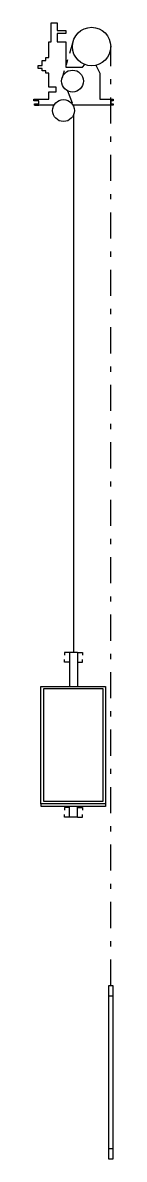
# Model space of a CAD drawing. Extents: x 20.5 to 22, y 56.5 to 78.3.
import ezdxf

# ---------------------------------------------------------------- set-up
doc = ezdxf.new("R2010")
doc.units = 0
doc.header["$MEASUREMENT"] = 0
doc.linetypes.add('DASHDOT', pattern=[1, 0.5, -0.25, 0, -0.25])
doc.linetypes.add('DASHDOT2', pattern=[0.5, 0.25, -0.125, 0, -0.125])
doc.layers.get('0').update_dxf_attribs({"linetype": 'CONTINUOUS'})

msp = doc.modelspace()

# ---------------------------------------------------------------- linework, layer by layer
at = {"linetype": 'DASHDOT2'}
for p, q in [((21.27, 77.933), (21.055, 77.226)), ((21.157, 76.98), (21.277, 76.679))]:
    msp.add_line(p, q, dxfattribs=at)
at = {"linetype": 'DASHDOT'}
msp.add_line((21.991, 59.853), (21.991, 77.824), dxfattribs=at)
for p, q in [((20.524, 76.706), (20.559, 76.706)), ((20.559, 76.706), (20.605, 76.706)), ((21.277, 76.523), (21.277, 66.226)), ((21.2, 66.226), (21.101, 66.226)), ((21.101, 66.226), (21.101, 66.175)), ((21.35, 66.226), (21.2, 66.226)), ((21.2, 66.226), (21.2, 65.58)), ((21.35, 66.226), (21.35, 65.58)), ((21.35, 66.226), (21.45, 66.226)), ((21.45, 66.226), (21.45, 66.175)), ((21.101, 66.044), (21.101, 66.095)), ((21.2, 66.044), (21.101, 66.044)), ((21.35, 66.044), (21.45, 66.044)), ((21.45, 66.044), (21.45, 66.095)), ((21.199, 63.261), (21.1, 63.261)), ((21.1, 63.261), (21.1, 63.21)), ((21.1, 63.079), (21.1, 63.13)), ((21.199, 63.079), (21.199, 63.28)), ((21.349, 63.079), (21.349, 63.28)), ((21.349, 63.261), (21.449, 63.261)), ((21.449, 63.261), (21.449, 63.21)), ((21.449, 63.079), (21.449, 63.13)), ((21.199, 63.079), (21.1, 63.079)), ((21.349, 63.079), (21.199, 63.079)), ((21.349, 63.079), (21.449, 63.079)), ((22.032, 59.653), (21.956, 59.653)), ((22.032, 56.728), (21.956, 56.728))]:
    msp.add_line(p, q)
for points in [[(20.902, 76.706), (20.524, 76.706), (20.524, 76.731), (20.605, 76.731), (20.605, 76.787), (20.513, 76.787), (20.513, 76.821), (20.8, 76.821), (20.8, 76.959), (20.939, 76.959), (20.939, 77.051), (20.8, 77.051), (20.8, 77.316), (20.743, 77.316), (20.743, 77.362), (20.674, 77.362), (20.674, 77.408), (20.593, 77.408), (20.593, 77.465), (20.674, 77.465), (20.674, 77.557), (20.743, 77.557), (20.743, 77.615), (20.8, 77.615), (20.8, 77.914), (20.846, 77.914), (20.846, 78.282), (20.962, 78.282), (20.962, 78.133), (21.127, 78.133), (21.127, 78.075), (20.962, 78.075), (20.962, 77.914), (21.126, 77.914), (21.126, 77.431), (21.276, 77.431), (21.449, 77.431), (21.491, 77.482)], [(21.703, 77.467), (21.783, 77.316), (21.783, 76.821), (22.036, 76.821), (22.036, 76.787), (21.99, 76.787), (21.99, 76.729), (22.036, 76.729), (22.036, 76.706), (21.264, 76.706)], [(21.892, 63.33), (20.649, 63.33), (20.649, 65.58), (21.892, 65.58), (21.892, 63.28)], [(21.892, 63.28), (20.651, 63.28), (20.651, 63.33)]]:
    msp.add_lwpolyline(points)
for points in [[(21.842, 63.38), (21.842, 65.53), (20.699, 65.53), (20.699, 63.38)], [(22.032, 56.528), (21.956, 56.528), (21.956, 59.853), (22.032, 59.853)]]:
    msp.add_lwpolyline(points, close=True)
for centre, radius in [((21.622, 77.826), 0.368), ((21.256, 77.165), 0.21), ((21.082, 76.601), 0.21)]:
    msp.add_circle(centre, radius)

doc.saveas('drawing.dxf')
